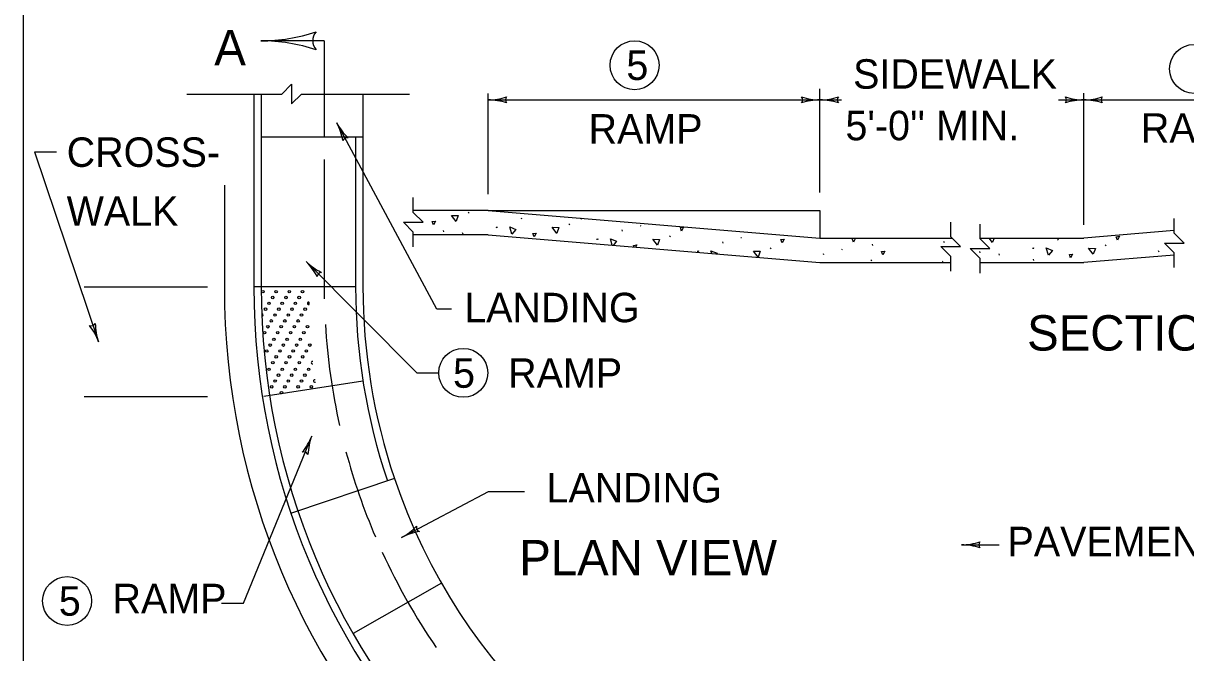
# Model space of a CAD drawing. Extents: x 998.7 to 1037.4, y 999.2 to 1023.2.
# Drawn here: x 1021.89 to 1029.78, y 1009.7 to 1013.97 of the extents above; entities that cross this region are included whole.
import ezdxf

# ---------------------------------------------------------------- set-up
doc = ezdxf.new("R2010")
doc.units = 0
doc.layers.add('Level 1', color=7, linetype='Continuous')
doc.layers.add('Level 15', color=7, linetype='Continuous')

msp = doc.modelspace()

# ---------------------------------------------------------------- linework, layer by layer
at = {"layer": 'Level 1'}
for p, q in [((1021.8941, 1021.5), (1021.8941, 1009.0122)), ((1023.9353, 1013.8522), (1023.5053, 1013.8522)), ((1023.9353, 1013.8522), (1023.9353, 1013.2059)), ((1027.2963, 1012.8235), (1027.2963, 1013.5269)), ((1023.0022, 1013.4911), (1023.5466, 1013.4911)), ((1023.4576, 1013.4911), (1023.4576, 1012.1812)), ((1023.5076, 1013.4911), (1023.5076, 1012.1812)), ((1023.8799, 1013.4911), (1024.5134, 1013.4911)), ((1024.1973, 1013.4911), (1024.1973, 1013.198)), ((1025.0463, 1012.8113), (1025.0463, 1013.4956)), ((1025.0463, 1013.4508), (1027.2963, 1013.4508)), ((1027.2963, 1013.4508), (1027.4415, 1013.4508)), ((1028.9144, 1013.4508), (1029.0852, 1013.4508)), ((1029.0852, 1012.6025), (1029.0852, 1013.4977)), ((1029.0852, 1013.4508), (1030.5441, 1013.4508)), ((1024.1973, 1013.198), (1023.5076, 1013.198)), ((1024.1473, 1013.198), (1024.1473, 1012.1812)), ((1024.1973, 1013.198), (1024.1973, 1012.1812)), ((1021.9701, 1013.0979), (1022.1201, 1013.0979)), ((1021.9701, 1013.0979), (1022.4043, 1011.8083)), ((1023.9353, 1013.046), (1023.9353, 1012.1008)), ((1023.2576, 1012.8724), (1023.2576, 1012.1812)), ((1025.0463, 1012.7008), (1024.5387, 1012.7008)), ((1024.9109, 1012.6898), (1024.9172, 1012.6848)), ((1025.0463, 1012.7008), (1027.2963, 1012.5133)), ((1025.0463, 1012.7008), (1027.2963, 1012.7008)), ((1025.2752, 1012.6412), (1025.272, 1012.6493)), ((1027.2963, 1012.7008), (1027.2963, 1012.5133)), ((1024.7458, 1012.5563), (1024.7428, 1012.5645)), ((1025.0993, 1012.5873), (1025.1055, 1012.586)), ((1025.1032, 1012.5883), (1025.1094, 1012.5871)), ((1025.5934, 1012.6089), (1025.5997, 1012.6039)), ((1025.9576, 1012.5603), (1025.9545, 1012.5684)), ((1026.0763, 1012.5986), (1026.0826, 1012.5973)), ((1029.6983, 1012.5644), (1029.0852, 1012.5133)), ((1025.0463, 1012.5342), (1024.5387, 1012.5342)), ((1024.8758, 1012.5407), (1024.8727, 1012.5488)), ((1025.0463, 1012.5342), (1027.2963, 1012.3467)), ((1025.7818, 1012.5063), (1025.788, 1012.5051)), ((1025.7857, 1012.5074), (1025.7919, 1012.5062)), ((1026.2759, 1012.528), (1026.2822, 1012.523)), ((1026.6401, 1012.4793), (1026.637, 1012.4875)), ((1026.7588, 1012.5177), (1026.7651, 1012.5164)), ((1027.2963, 1012.5133), (1028.1907, 1012.5133)), ((1028.1395, 1012.4808), (1028.1363, 1012.4889)), ((1028.382, 1012.5133), (1029.0852, 1012.5133)), ((1028.9127, 1012.4988), (1028.9096, 1012.5069)), ((1026.4643, 1012.4254), (1026.4705, 1012.4242)), ((1026.4682, 1012.4265), (1026.4744, 1012.4253)), ((1026.9584, 1012.4471), (1026.9647, 1012.4421)), ((1027.3226, 1012.3984), (1027.3195, 1012.4066)), ((1027.4413, 1012.4368), (1027.4476, 1012.4355)), ((1027.6554, 1012.4638), (1027.6523, 1012.4719)), ((1028.3834, 1012.4139), (1028.3803, 1012.4221)), ((1028.5134, 1012.3983), (1028.5103, 1012.4064)), ((1028.7368, 1012.4448), (1028.7431, 1012.4436)), ((1028.7408, 1012.4459), (1028.747, 1012.4447)), ((1029.6983, 1012.3978), (1029.0852, 1012.3467)), ((1029.231, 1012.4665), (1029.2373, 1012.4615)), ((1029.5952, 1012.4178), (1029.5921, 1012.426)), ((1027.2963, 1012.3467), (1028.1824, 1012.3467)), ((1027.6409, 1012.3662), (1027.6472, 1012.3612)), ((1028.1238, 1012.3558), (1028.1301, 1012.3546)), ((1028.382, 1012.3467), (1029.0852, 1012.3467)), ((1028.7463, 1012.3613), (1028.7432, 1012.3694)), ((1022.3077, 1012.1812), (1023.1439, 1012.1812)), ((1024.1473, 1012.1812), (1023.4576, 1012.1812)), ((1024.1971, 1011.5428), (1023.5263, 1011.4374)), ((1024.5618, 1011.5986), (1024.7118, 1011.5986)), ((1022.3077, 1011.437), (1023.1439, 1011.437)), ((1023.5159, 1011.4379), (1023.5159, 1011.4379)), ((1023.3883, 1010.0344), (1023.8499, 1011.1693)), ((1024.4106, 1010.8823), (1023.7133, 1010.6468)), ((1024.3645, 1010.8643), (1024.3645, 1010.8643)), ((1028.2557, 1010.4313), (1028.5105, 1010.4313)), ((1023.2383, 1010.0344), (1023.3883, 1010.0344))]:
    msp.add_line(p, q, dxfattribs=at)
for points in [[(1023.5466, 1013.4911), (1023.6466, 1013.4911), (1023.7133, 1013.5578), (1023.7133, 1013.4244), (1023.7799, 1013.4911), (1023.8799, 1013.4911)], [(1024.5387, 1012.4543), (1024.5387, 1012.5543), (1024.472, 1012.6209), (1024.6053, 1012.6209), (1024.5387, 1012.6876), (1024.5387, 1012.7876)], [(1024.8288, 1012.6263), (1024.7978, 1012.6671), (1024.8435, 1012.6664), (1024.8291, 1012.6271)], [(1025.6752, 1012.6418), (1025.6728, 1012.6486)], [(1025.6784, 1012.6482), (1025.6752, 1012.6418)], [(1029.6983, 1012.3125), (1029.6983, 1012.4125), (1029.6316, 1012.4792), (1029.7649, 1012.4792), (1029.6983, 1012.5458), (1029.6983, 1012.6458)], [(1024.5248, 1012.6204), (1024.5247, 1012.6209)], [(1024.6753, 1012.602), (1024.6672, 1012.6253), (1024.6892, 1012.6284), (1024.6753, 1012.602)], [(1025.2073, 1012.5395), (1025.1923, 1012.5884), (1025.2349, 1012.5722), (1025.2079, 1012.5401)], [(1025.5113, 1012.5453), (1025.4803, 1012.5862), (1025.526, 1012.5854), (1025.5116, 1012.5462)], [(1026.3576, 1012.5609), (1026.3494, 1012.5842), (1026.3714, 1012.5873), (1026.3576, 1012.5609)], [(1028.1824, 1012.2883), (1028.1824, 1012.3883), (1028.1158, 1012.4549), (1028.2491, 1012.4549), (1028.1824, 1012.5216), (1028.1824, 1012.6216)], [(1028.382, 1012.2748), (1028.382, 1012.3748), (1028.3153, 1012.4415), (1028.4487, 1012.4415), (1028.382, 1012.5082), (1028.382, 1012.6082)], [(1025.3578, 1012.5211), (1025.3497, 1012.5443), (1025.3717, 1012.5475), (1025.3578, 1012.5211)], [(1025.8882, 1012.464), (1025.8748, 1012.5075), (1025.9174, 1012.4913), (1025.8941, 1012.4635)], [(1026.1938, 1012.4644), (1026.1628, 1012.5053), (1026.2085, 1012.5045), (1026.1941, 1012.4652)], [(1027.0401, 1012.48), (1027.0319, 1012.5033), (1027.0539, 1012.5063), (1027.0401, 1012.48)], [(1027.5236, 1012.4863), (1027.5154, 1012.5096), (1027.5373, 1012.5128), (1027.5236, 1012.4863)], [(1028.4663, 1012.4838), (1028.444, 1012.5133)], [(1028.4772, 1012.5133), (1028.4667, 1012.4847)], [(1029.3127, 1012.4994), (1029.3045, 1012.5227), (1029.3265, 1012.5258), (1029.3127, 1012.4994)], [(1026.0363, 1012.4517), (1026.0322, 1012.4634), (1026.0541, 1012.4665), (1026.0459, 1012.4508)], [(1026.5631, 1012.4078), (1026.5573, 1012.4266), (1026.5999, 1012.4103), (1026.5955, 1012.4051)], [(1026.8763, 1012.3835), (1026.8453, 1012.4243), (1026.891, 1012.4236), (1026.8766, 1012.3843)], [(1027.7226, 1012.3991), (1027.7144, 1012.4223), (1027.7364, 1012.4254), (1027.7226, 1012.3991)], [(1028.8449, 1012.3971), (1028.8298, 1012.446), (1028.8725, 1012.4298), (1028.8455, 1012.3977)], [(1028.9954, 1012.3787), (1028.9873, 1012.4019), (1029.0092, 1012.405), (1028.9954, 1012.3787)], [(1029.1488, 1012.4029), (1029.1179, 1012.4438), (1029.1636, 1012.443), (1029.1492, 1012.4037)], [(1023.8319, 1012.0625), (1023.8318, 1012.0664), (1023.8317, 1012.071), (1023.8316, 1012.0757), (1023.8315, 1012.0784)], [(1023.514, 1011.999), (1023.514, 1011.9977), (1023.5142, 1011.9928), (1023.5144, 1011.9878), (1023.5146, 1011.9829)]]:
    msp.add_lwpolyline(points, dxfattribs=at)
for centre, radius in [((1026.0394, 1013.6864), 0.166), ((1029.8329, 1013.6613), 0.166), ((1023.5188, 1012.15), 0.00845), ((1023.6085, 1012.15), 0.00845), ((1023.698, 1012.15), 0.00845), ((1023.7876, 1012.15), 0.00845), ((1023.5854, 1012.1101), 0.00845), ((1023.6751, 1012.1101), 0.00845), ((1023.7646, 1012.1101), 0.00845), ((1023.5371, 1012.0306), 0.00845), ((1023.5601, 1012.0704), 0.00845), ((1023.6268, 1012.0306), 0.00845), ((1023.6498, 1012.0704), 0.00845), ((1023.7162, 1012.0306), 0.00845), ((1023.7392, 1012.0704), 0.00845), ((1023.8058, 1012.0306), 0.00845), ((1023.5761, 1011.9511), 0.00845), ((1023.6015, 1011.9908), 0.00845), ((1023.668, 1011.951), 0.00845), ((1023.6909, 1011.9908), 0.00845), ((1023.7577, 1011.951), 0.00845), ((1023.7805, 1011.9908), 0.00845), ((1023.5302, 1011.8715), 0.00845), ((1023.553, 1011.9112), 0.00845), ((1023.6197, 1011.8715), 0.00845), ((1023.6427, 1011.9113), 0.00845), ((1023.707, 1011.8715), 0.00845), ((1023.7323, 1011.9113), 0.00845), ((1023.7964, 1011.8715), 0.00845), ((1023.8217, 1011.9113), 0.00845), ((1023.5682, 1011.7868), 0.00845), ((1023.5935, 1011.8265), 0.00845), ((1023.6578, 1011.7868), 0.00845), ((1023.6831, 1011.8265), 0.00845), ((1023.7475, 1011.7868), 0.00845), ((1023.7728, 1011.8265), 0.00845), ((1023.837, 1011.7868), 0.00845), ((1024.8778, 1011.5986), 0.166), ((1023.5452, 1011.747), 0.00845), ((1023.6095, 1011.7072), 0.00845), ((1023.6348, 1011.747), 0.00845), ((1023.6991, 1011.7072), 0.00845), ((1023.7245, 1011.747), 0.00845), ((1023.7887, 1011.7072), 0.00845), ((1023.814, 1011.747), 0.00845), ((1023.5604, 1011.6225), 0.00845), ((1023.5866, 1011.6674), 0.00845), ((1023.65, 1011.6225), 0.00845), ((1023.6762, 1011.6674), 0.00845), ((1023.7394, 1011.6225), 0.00845), ((1023.7658, 1011.6674), 0.00845), ((1023.8291, 1011.6225), 0.00845), ((1023.6018, 1011.543), 0.00845), ((1023.6247, 1011.5827), 0.00845), ((1023.6911, 1011.5429), 0.00845), ((1023.6912, 1011.543), 0.00845), ((1023.7141, 1011.5827), 0.00845), ((1023.7808, 1011.5429), 0.00845), ((1023.8038, 1011.5827), 0.00845), ((1023.5786, 1011.5032), 0.00845), ((1023.6453, 1011.4634), 0.00845), ((1023.6682, 1011.5032), 0.00845), ((1023.7576, 1011.5032), 0.00845), ((1023.8475, 1011.5032), 0.00845), ((1022.1912, 1010.0501), 0.166)]:
    msp.add_circle(centre, radius, dxfattribs=at)
for centre, radius, start, end in [((1023.5053, 1015.024), 1.1719, 270.00611, 288.65284), ((1023.9509, 1013.8523), 0.0938, 139.10871, 221.2254), ((1023.5053, 1012.6803), 1.1719, 90, 90.01223), ((1023.5053, 1012.6803), 1.1719, 71.33122, 90), ((1025.0463, 1013.8418), 0.3909, 269.98778, 270), ((1025.0463, 1013.8418), 0.3909, 270, 288.66878), ((1025.0463, 1013.0599), 0.3909, 71.34716, 89.99389), ((1025.1949, 1013.4508), 0.0313, 138.7746, 220.89129), ((1027.1476, 1013.4509), 0.0313, 318.7746, 40.89129), ((1027.2963, 1013.0599), 0.3909, 90, 108.66878), ((1027.2963, 1013.8418), 0.3909, 251.34716, 269.99389), ((1027.2963, 1013.8418), 0.3909, 269.98778, 270), ((1027.2963, 1013.8418), 0.3909, 270, 288.66878), ((1027.2963, 1013.0599), 0.3909, 71.34716, 89.99389), ((1027.2963, 1013.0599), 0.3909, 89.98778, 90), ((1027.4449, 1013.4508), 0.0313, 138.7746, 220.89129), ((1028.9365, 1013.4509), 0.0313, 318.7746, 40.89129), ((1029.0852, 1013.0599), 0.3909, 90, 108.66878), ((1029.0852, 1013.8418), 0.3909, 251.34716, 269.99389), ((1029.0852, 1013.8418), 0.3909, 269.98778, 270), ((1029.0852, 1013.8418), 0.3909, 270, 288.66878), ((1029.0852, 1013.0599), 0.3909, 89.98778, 90), ((1029.0852, 1013.0599), 0.3909, 71.34716, 89.99389), ((1029.2338, 1013.4508), 0.0313, 138.7746, 220.89129), ((1024.3645, 1013.479), 0.3909, 208.15155, 208.16377), ((1024.3645, 1013.479), 0.3909, 208.16377, 226.83255), ((1023.6752, 1013.11), 0.3909, 9.51093, 28.15766), ((1024.09, 1013.1634), 0.0313, 76.93837, 159.05506), ((1024.0876, 1012.6317), 0.3909, 225.28819, 225.30042), ((1024.0876, 1012.6317), 0.3909, 225.30042, 243.9692), ((1023.5376, 1012.0759), 0.3909, 26.64758, 45.29431), ((1023.9182, 1012.2492), 0.0313, 94.07502, 176.19171), ((1028.2576, 1012.1812), 5, 180, 269.40125), ((1028.2576, 1012.1812), 4.8, 180, 269.3763), ((1028.2576, 1012.1812), 4.75, 180, 269.36973), ((1028.2576, 1012.1812), 4.1103, 180, 198.65699), ((1028.2576, 1012.1812), 4.0603, 180, 198.65695), ((1023.8289, 1012.0704), 0.00845, 72.17376, 290.95547), ((1022.3556, 1011.9488), 0.0313, 247.90807, 330.02476), ((1022.7736, 1011.9365), 0.3909, 180.48063, 199.12736), ((1023.5118, 1011.9908), 0.00845, 289.61271, 75.22331), ((1028.2576, 1012.1812), 4.3223, 183.38285, 192.57441), ((1022.0349, 1011.6802), 0.3909, 19.13347, 37.80225), ((1022.0349, 1011.6802), 0.3909, 19.12124, 19.13347), ((1023.8554, 1011.6674), 0.00845, 82.61366, 290.69939), ((1023.8705, 1011.543), 0.00845, 75.86482, 300.68905), ((1023.4846, 1011.3086), 0.3909, 320.47027, 339.117), ((1024.2152, 1011.03), 0.3909, 159.12311, 177.79189), ((1024.2152, 1011.03), 0.3909, 159.11089, 159.12311), ((1023.7969, 1011.0304), 0.0313, 27.89771, 110.0144), ((1028.2576, 1012.1812), 4.3223, 194.98856, 203.11545), ((1028.2576, 1012.1812), 4.0603, 198.65695, 255.40703), ((1024.2779, 1010.8273), 0.3909, 297.68903, 316.35781), ((1024.6412, 1010.135), 0.3909, 99.03619, 117.68292), ((1024.5912, 1010.5502), 0.0313, 166.46363, 248.58032), ((1024.2779, 1010.8273), 0.3909, 297.67681, 297.68903), ((1028.2557, 1010.8222), 0.3909, 269.98778, 270), ((1028.2557, 1010.8222), 0.3909, 270, 288.66878), ((1028.2557, 1010.0403), 0.3909, 71.34716, 89.99389), ((1028.4043, 1010.4312), 0.0313, 138.7746, 220.89129), ((1028.2576, 1012.1812), 4.3223, 204.61475, 214.47849)]:
    msp.add_arc(centre, radius, start, end, dxfattribs=at)
at = {"layer": 'Level 15'}
for p, q in [((1024.6973, 1012.0301), (1024.0199, 1013.2945)), ((1024.5618, 1011.5986), (1023.8126, 1012.3538)), ((1024.7984, 1012.0301), (1024.6973, 1012.0301)), ((1024.4596, 1010.4811), (1025.0481, 1010.7929)), ((1025.0481, 1010.7929), (1025.2935, 1010.7929)), ((1024.7303, 1010.1701), (1024.1312, 1009.8285))]:
    msp.add_line(p, q, dxfattribs=at)

# ---------------------------------------------------------------- texts
at = {"layer": 'Level 1'}
for s, height, p in [('A', 0.24, (1023.1895, 1013.6866)), ('5', 0.2, (1025.9835, 1013.5864)), ('SIDEWALK', 0.2, (1027.5209, 1013.5271)), ('RAMP', 0.2, (1025.7273, 1013.1543)), ("5'-0'' MIN.", 0.2, (1027.4689, 1013.1771)), ('RAMP', 0.2, (1029.4723, 1013.1603)), ('CROSS-', 0.2, (1022.1885, 1012.9965)), ('WALK', 0.2, (1022.1885, 1012.5965)), ('LANDING', 0.2, (1024.8844, 1011.9419)), ('SECTION A-A', 0.24, (1028.7007, 1011.7496)), ('5', 0.2, (1024.8083, 1011.4972)), ('RAMP', 0.2, (1025.1818, 1011.4969)), ('LANDING', 0.2, (1025.4418, 1010.7187)), ('PAVEMENT', 0.2, (1028.5681, 1010.3536)), ('PLAN VIEW', 0.24, (1025.2572, 1010.224)), ('5', 0.2, (1022.1353, 1009.9501)), ('RAMP', 0.2, (1022.4995, 1009.9668))]:
    msp.add_text(s, height=height, dxfattribs=at).set_placement(p)

doc.saveas('drawing.dxf')
